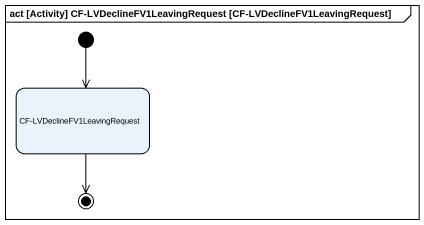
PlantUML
@startuml
mainframe act [Activity] CF-LVDeclineFV1LeavingRequest [CF-LVDeclineFV1LeavingRequest]
hide empty description
state "CF-LVDeclineFV1LeavingRequest" as CF_LVDeclineFV1LeavingReques
[*] --> CF_LVDeclineFV1LeavingReques
CF_LVDeclineFV1LeavingReques --> [*]
@enduml
